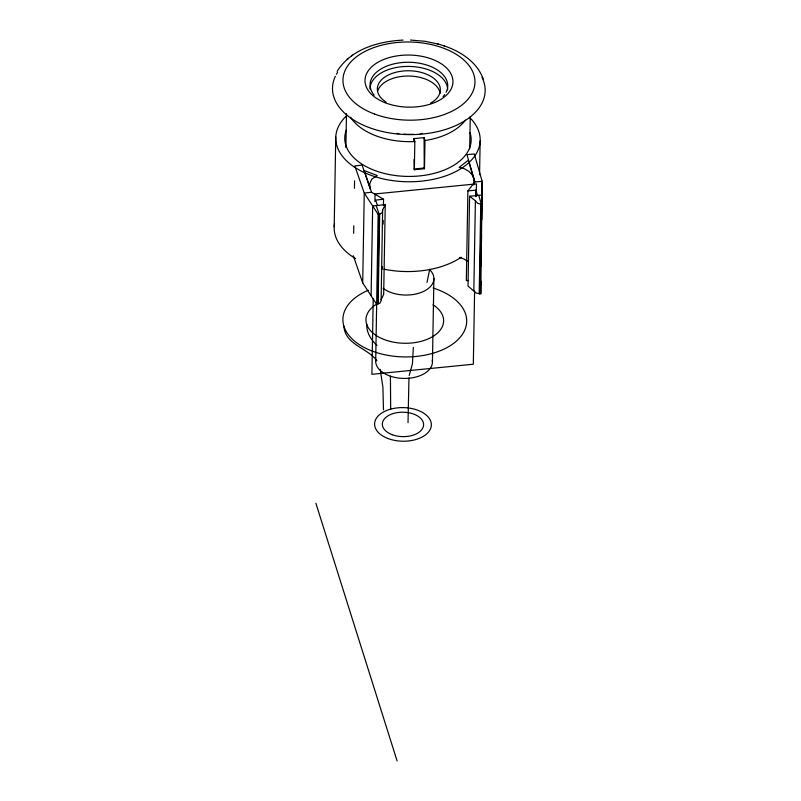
<?xml version="1.0" encoding="UTF-8"?>
<svg xmlns="http://www.w3.org/2000/svg" width="801" height="801" viewBox="0 0 801 801"><rect width="100%" height="100%" fill="white"/><g stroke="black" fill="none" stroke-linecap="round" stroke-linejoin="round"><path stroke-width="1.2" d="M383.479 409.872L382.898 387.163L380.205 369.361M390.678 409.151L390.417 376.12M334.197 226.723L335.759 136.941M345.892 147.484L346.483 113.602M353.652 233.271L353.782 225.782M354.432 188.375L354.563 180.896M376.911 205.517L385.251 204.625L382.628 209.962L381.116 300.856L379.764 303.349L376.57 304.18L362.703 282.873L364.265 193.091L354.823 165.927L362.112 165.096L371.554 192.25L383.549 199.239L383.439 205.477M371.103 295.709L372.665 205.927L364.265 193.091L371.554 192.25M373.226 298.433L371.904 374.307L473.321 364.215L474.603 290.823M374.918 201.421L375.048 193.952L476.465 183.86L476.245 196.295M375.699 361.331L378.142 214.398L372.665 205.927L377.471 205.446L375.629 200.12L383.549 199.239M377.601 304.06L379.153 214.227M378.122 303.949L379.694 214.167L382.087 212.806L382.628 209.962M382.337 269.066L382.377 266.573M383.118 224.18L383.178 220.435M385.251 204.625L383.679 294.408L381.056 299.744M408.019 422.658L408.971 377.892M414.347 169.732L414.838 141.547L413.927 138.653L424.069 137.642L424.981 140.535L424.48 168.721L414.347 169.732L414.057 159.299M432.44 361.902L433.902 278.528M477.997 195.404L469.586 196.255L468.024 286.037L476.094 293.086L480.79 293.797L482.162 181.326L474.813 181.977L467.894 190.878L466.332 280.66L468.605 280.45M469.696 148.836L470.257 116.435M473.771 184.981L473.882 178.743L468.325 160.21L459.113 167.379L464.149 168.641L469.126 171.484L472.39 175.259L473.882 178.743M473.832 290.523L475.404 200.741L469.586 196.255M475.754 196.375L475.864 190.147L467.894 190.878M479.559 174.728L480.149 141.066M479.188 293.897L480.76 204.115L482.352 204.015M479.749 293.897L481.301 204.065M481.011 247.419L481.231 234.953M481.791 202.523L482.162 181.326L474.302 154.012L466.953 154.653L474.813 181.977M480.79 293.797L480.74 281.051M481 266.092L481.541 234.913M481.801 219.955L482.242 195.013L477.426 195.454L475.864 190.147M413.336 347.404L412.425 363.854L409.211 375.419M427.013 282.373L429.726 269.216M337.151 71.369C350.728 49.151 378.533 41.292 403.103 40.1M347.294 59.194L348.425 58.323M351.469 55.97L352.53 55.159M378.142 214.398L379.694 214.167M414.117 169.011L424.26 168L424.48 168.721M480.76 204.115L477.666 203.304L475.404 200.741M410.523 40.05L425.221 41.312L438.457 44.145M459.434 257.471L463.809 258.933L467.564 261.266M443.764 45.767C460.295 51.214 477.046 61.857 483.193 78.949M437.817 43.945L444.555 45.997M377.001 345.511C371.123 339.934 366.277 332.495 366.758 324.065M376.901 360.67C367.509 347.834 345.051 344.74 343.939 326.337M353.261 255.709L362.703 282.873M376.15 205.547L379.173 214.278M315.864 503.208L397.096 760.95M478.738 195.334L481.311 204.115M480.65 281.061L480.67 284.796M424.069 137.642L424.26 168M413.927 138.653L413.937 141.086M433.041 304.821A38.838 22.989 1 0 1 432.109 336.941A38.838 22.989 1 0 1 377.842 336.53A38.838 22.989 1 0 1 376.19 304.4M422.447 133.366A51.104 30.258 1 0 1 420.225 133.677M413.416 134.268A51.104 30.258 1 0 1 403.784 134.157M398.828 133.677A51.104 30.258 1 0 1 396.825 133.407M386.082 102.057A31.499 18.643 1 0 1 387.033 75.705A31.499 18.643 1 0 1 431.559 76.766A31.499 18.643 1 0 1 430.618 103.129M377.812 90.763A31.499 18.643 1 0 1 410.252 76.065A31.499 18.643 1 0 1 440.079 93.256M369.992 89.021A38.838 22.989 1 0 1 408.74 66.413A38.838 22.989 1 0 1 447.659 89.802M482.002 77.377A76.345 45.196 1 0 1 409.321 134.618A76.345 45.196 1 0 1 335.369 76.285M336.41 74.293A76.345 45.196 1 0 1 337.601 72.33M374.167 95.149A38.838 22.989 1 0 1 405.556 62.308A38.838 22.989 1 0 1 446.087 92.295M444.755 94.488A38.838 22.989 1 0 1 443.033 96.601M433.121 288.01A61.917 36.656 1 0 1 454.818 342.448A61.917 36.656 1 0 1 361.051 345.722A61.917 36.656 1 0 1 368.25 290.282M465.411 120.15A61.917 36.656 1 0 1 424.981 140.535M414.838 141.547A61.917 36.656 1 0 1 350.548 117.166M429.536 269.557A28.375 16.801 1 0 1 421.837 292.175A28.375 16.801 1 0 1 383.148 288.32M432.32 360.34A28.375 16.801 1 0 1 404.094 378.422A28.375 16.801 1 0 1 375.819 359.729M461.286 257.201A72.23 42.763 1 0 1 384.039 269.196M355.654 258.653A72.23 42.763 1 0 1 334.528 223.679M469.827 117.637A72.23 42.763 1 0 1 454.307 172.325A72.23 42.763 1 0 1 360.37 170.633A72.23 42.763 1 0 1 346.933 115.434M470.077 132.816A63.209 37.417 1 0 1 406.868 176.41A63.209 37.417 1 0 1 346.272 130.152M369.651 183.95L370.332 189.056L364.215 170.573L377.251 175.539L371.664 179.244L369.651 183.95M388.074 438.548A28.375 16.801 1 0 0 431.339 425.221A28.375 16.801 1 0 0 389.506 409.471A28.375 16.801 1 0 0 388.074 438.548M392.14 434.693A20.636 12.215 1 0 0 423.599 425.001A20.636 12.215 1 0 0 393.181 413.546A20.636 12.215 1 0 0 392.14 434.693M374.708 114.112A66.012 39.079 1 0 0 474.953 82.703A66.012 39.079 1 0 0 377.231 46.458A66.012 39.079 1 0 0 374.708 114.112M385.071 102.698A43.995 26.053 1 0 0 452.905 82.914A43.995 26.053 1 0 0 388.916 57.682A43.995 26.053 1 0 0 385.071 102.698"/></g></svg>
